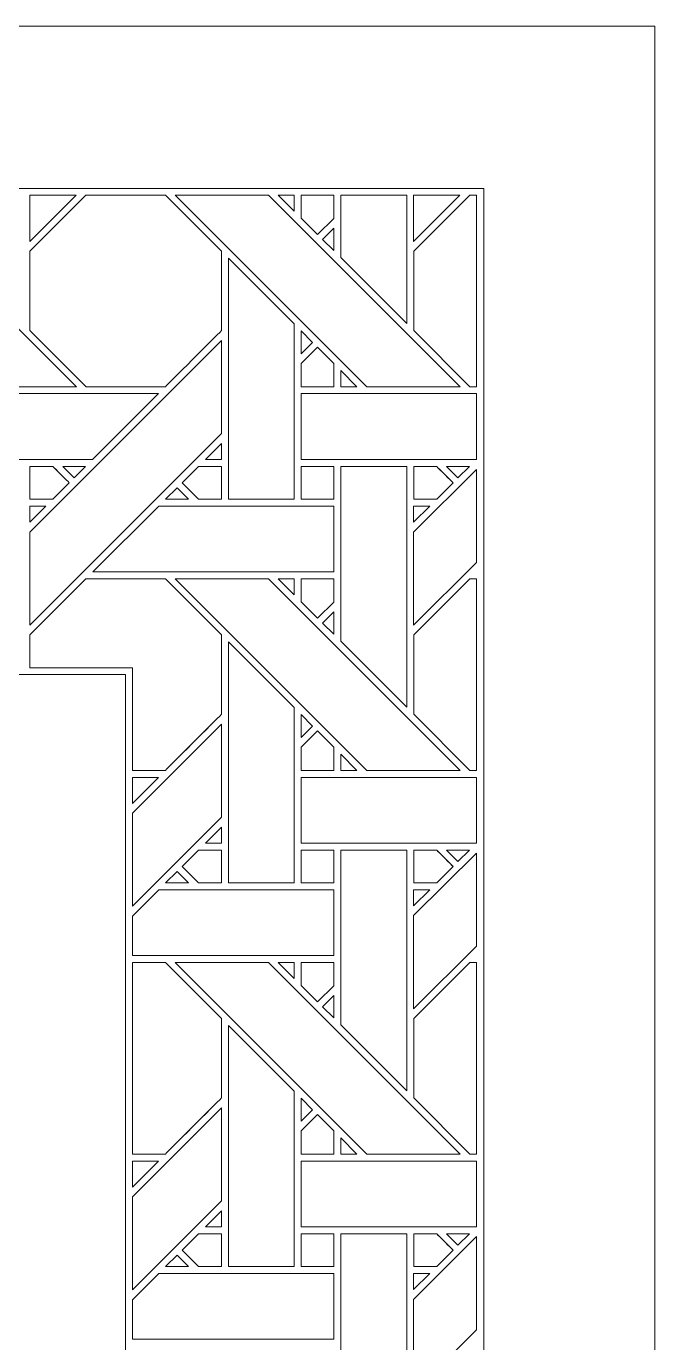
# Model space of a CAD drawing. Header units: inches. Extents: x 5.4 to 19.4, y 5.6 to 12.6.
# Drawn here: x 17.83 to 19.383, y 9.34 to 12.595 of the extents above; entities that cross this region are included whole.
import ezdxf

# ---------------------------------------------------------------- set-up
doc = ezdxf.new("R2010")
doc.units = ezdxf.units.IN
doc.header["$MEASUREMENT"] = 0
doc.layers.add('Design', color=7, linetype='Continuous', lineweight=0)

msp = doc.modelspace()

# ---------------------------------------------------------------- linework, layer by layer
at = {"layer": 'Design'}
for points, knots in [([(5.3829, 12.5948), (5.3829, 12.5948), (5.3829, 5.5948), (5.3829, 5.5948), (5.3829, 5.5948), (19.3829, 5.5948), (19.3829, 5.5948), (19.3829, 5.5948), (19.3829, 12.5948), (19.3829, 12.5948), (19.3829, 12.5948), (5.3829, 12.5948), (5.3829, 12.5948)], [0, 0, 0, 0, 1, 1, 1, 2, 2, 2, 3, 3, 3, 4, 4, 4, 4]), ([(5.8048, 12.1938), (5.8048, 12.1938), (5.8048, 5.9957), (5.8048, 5.9957), (5.8048, 5.9957), (18.9609, 5.9957), (18.9609, 5.9957), (18.9609, 5.9957), (18.9609, 12.1938), (18.9609, 12.1938), (18.9609, 12.1938), (5.8048, 12.1938), (5.8048, 12.1938)], [0, 0, 0, 0, 1, 1, 1, 2, 2, 2, 3, 3, 3, 4, 4, 4, 4]), ([(17.4798, 12.1773), (17.4798, 12.1773), (17.9534, 11.7036), (17.9534, 11.7036), (17.9534, 11.7036), (17.7224, 11.7036), (17.7224, 11.7036), (17.7224, 11.7036), (17.2488, 12.1773), (17.2488, 12.1773), (17.2488, 12.1773), (17.4798, 12.1773), (17.4798, 12.1773)], [0, 0, 0, 0, 1, 1, 1, 2, 2, 2, 3, 3, 3, 4, 4, 4, 4]), ([(17.8384, 12.0386), (17.8384, 12.0386), (17.9771, 12.1773), (17.9771, 12.1773), (17.9771, 12.1773), (18.1734, 12.1773), (18.1734, 12.1773), (18.1734, 12.1773), (18.3121, 12.0386), (18.3121, 12.0386), (18.3121, 12.0386), (18.3121, 11.8424), (18.3121, 11.8424), (18.2943, 11.8244), (18.1824, 11.7127), (18.1734, 11.7037), (18.1734, 11.7037), (17.9777, 11.7037), (17.9777, 11.7037), (17.9777, 11.7037), (17.8384, 11.8429), (17.8384, 11.8429), (17.8384, 11.8429), (17.8384, 12.0386), (17.8384, 12.0386)], [0, 0, 0, 0, 1, 1, 1, 2, 2, 2, 3, 3, 3, 4, 4, 4, 5, 5, 5, 6, 6, 6, 7, 7, 7, 8, 8, 8, 8]), ([(17.8384, 12.1773), (17.8384, 12.1773), (17.9528, 12.1773), (17.9528, 12.1773), (17.9528, 12.1773), (17.8384, 12.0629), (17.8384, 12.0629), (17.8384, 12.0629), (17.8384, 12.1773), (17.8384, 12.1773)], [0, 0, 0, 0, 1, 1, 1, 2, 2, 2, 3, 3, 3, 3]), ([(18.1734, 12.1773), (18.1734, 12.1773), (18.3121, 12.0386), (18.3121, 12.0386), (18.3121, 12.0386), (18.3121, 11.8424), (18.3121, 11.8424), (18.2943, 11.8244), (18.1824, 11.7127), (18.1734, 11.7037), (18.1734, 11.7037), (17.9777, 11.7037), (17.9777, 11.7037), (17.9777, 11.7037), (17.8384, 11.8429), (17.8384, 11.8429), (17.8384, 11.8429), (17.8384, 12.0386), (17.8384, 12.0386), (17.8384, 12.0386), (17.9771, 12.1773), (17.9771, 12.1773), (17.9771, 12.1773), (18.1734, 12.1773), (18.1734, 12.1773)], [0, 0, 0, 0, 1, 1, 1, 2, 2, 2, 3, 3, 3, 4, 4, 4, 5, 5, 5, 6, 6, 6, 7, 7, 7, 8, 8, 8, 8]), ([(18.4285, 12.1773), (18.4285, 12.1773), (18.9021, 11.7036), (18.9021, 11.7036), (18.9021, 11.7036), (18.6711, 11.7036), (18.6711, 11.7036), (18.6711, 11.7036), (18.1975, 12.1773), (18.1975, 12.1773), (18.1975, 12.1773), (18.4285, 12.1773), (18.4285, 12.1773)], [0, 0, 0, 0, 1, 1, 1, 2, 2, 2, 3, 3, 3, 4, 4, 4, 4]), ([(18.4921, 12.1773), (18.4921, 12.1773), (18.4921, 12.1374), (18.4921, 12.1374), (18.4921, 12.1374), (18.4526, 12.1773), (18.4526, 12.1773), (18.4526, 12.1773), (18.4921, 12.1773), (18.4921, 12.1773)], [0, 0, 0, 0, 1, 1, 1, 2, 2, 2, 3, 3, 3, 3]), ([(18.5093, 12.1773), (18.5093, 12.1773), (18.5896, 12.1773), (18.5896, 12.1773), (18.5896, 12.1773), (18.5896, 12.1197), (18.5896, 12.1197), (18.5896, 12.1197), (18.5496, 12.0798), (18.5496, 12.0798), (18.5496, 12.0798), (18.5093, 12.1201), (18.5093, 12.1201), (18.5093, 12.1201), (18.5093, 12.1773), (18.5093, 12.1773)], [0, 0, 0, 0, 1, 1, 1, 2, 2, 2, 3, 3, 3, 4, 4, 4, 5, 5, 5, 5]), ([(18.5093, 12.1773), (18.5093, 12.1773), (18.5896, 12.1773), (18.5896, 12.1773), (18.5896, 12.1773), (18.5896, 12.1197), (18.5896, 12.1197), (18.5896, 12.1197), (18.5496, 12.0798), (18.5496, 12.0798), (18.5496, 12.0798), (18.5093, 12.1201), (18.5093, 12.1201), (18.5093, 12.1201), (18.5093, 12.1773), (18.5093, 12.1773)], [0, 0, 0, 0, 1, 1, 1, 2, 2, 2, 3, 3, 3, 4, 4, 4, 5, 5, 5, 5]), ([(18.6071, 12.1773), (18.6071, 12.1773), (18.77, 12.1773), (18.77, 12.1773), (18.77, 12.1773), (18.77, 11.86), (18.77, 11.86), (18.77, 11.86), (18.6071, 12.0229), (18.6071, 12.0229), (18.6071, 12.0229), (18.6071, 12.1773), (18.6071, 12.1773)], [0, 0, 0, 0, 1, 1, 1, 2, 2, 2, 3, 3, 3, 4, 4, 4, 4]), ([(18.7871, 12.1773), (18.7871, 12.1773), (18.9015, 12.1773), (18.9015, 12.1773), (18.9015, 12.1773), (18.7871, 12.0629), (18.7871, 12.0629), (18.7871, 12.0629), (18.7871, 12.1773), (18.7871, 12.1773)], [0, 0, 0, 0, 1, 1, 1, 2, 2, 2, 3, 3, 3, 3]), ([(18.9421, 11.7037), (18.9421, 11.7037), (18.9264, 11.7037), (18.9264, 11.7037), (18.9264, 11.7037), (18.7872, 11.8429), (18.7872, 11.8429), (18.7872, 11.8429), (18.7872, 12.0386), (18.7872, 12.0386), (18.7872, 12.0386), (18.9259, 12.1773), (18.9259, 12.1773), (18.9259, 12.1773), (18.9421, 12.1773), (18.9421, 12.1773), (18.9421, 12.1773), (18.9421, 11.7037), (18.9421, 11.7037)], [0, 0, 0, 0, 1, 1, 1, 2, 2, 2, 3, 3, 3, 4, 4, 4, 5, 5, 5, 6, 6, 6, 6]), ([(18.9421, 11.7037), (18.9421, 11.7037), (18.9264, 11.7037), (18.9264, 11.7037), (18.9264, 11.7037), (18.7872, 11.8429), (18.7872, 11.8429), (18.7872, 11.8429), (18.7872, 12.0386), (18.7872, 12.0386), (18.7872, 12.0386), (18.9259, 12.1773), (18.9259, 12.1773), (18.9259, 12.1773), (18.9421, 12.1773), (18.9421, 12.1773), (18.9421, 12.1773), (18.9421, 11.7037), (18.9421, 11.7037)], [0, 0, 0, 0, 1, 1, 1, 2, 2, 2, 3, 3, 3, 4, 4, 4, 5, 5, 5, 6, 6, 6, 6]), ([(18.5895, 12.0954), (18.5895, 12.0954), (18.5895, 12.0403), (18.5895, 12.0403), (18.5895, 12.0403), (18.5618, 12.0676), (18.5618, 12.0676), (18.5618, 12.0676), (18.5895, 12.0954), (18.5895, 12.0954)], [0, 0, 0, 0, 1, 1, 1, 2, 2, 2, 3, 3, 3, 3]), ([(18.492, 11.4256), (18.492, 11.4256), (18.3292, 11.4256), (18.3292, 11.4256), (18.3292, 11.4256), (18.3292, 12.0215), (18.3292, 12.0215), (18.3292, 12.0215), (18.492, 11.8593), (18.492, 11.8593), (18.492, 11.8593), (18.492, 11.4256), (18.492, 11.4256)], [0, 0, 0, 0, 1, 1, 1, 2, 2, 2, 3, 3, 3, 4, 4, 4, 4]), ([(18.3121, 11.5879), (18.3121, 11.5879), (17.8384, 11.1142), (17.8384, 11.1142), (17.8384, 11.1142), (17.8384, 11.3443), (17.8384, 11.3443), (17.8384, 11.3443), (18.3121, 11.8179), (18.3121, 11.8179), (18.3121, 11.8179), (18.3121, 11.5879), (18.3121, 11.5879)], [0, 0, 0, 0, 1, 1, 1, 2, 2, 2, 3, 3, 3, 4, 4, 4, 4]), ([(18.5093, 11.7851), (18.5093, 11.7851), (18.5093, 11.8418), (18.5093, 11.8418), (18.5093, 11.8418), (18.5375, 11.8132), (18.5375, 11.8132), (18.5375, 11.8132), (18.5093, 11.7851), (18.5093, 11.7851)], [0, 0, 0, 0, 1, 1, 1, 2, 2, 2, 3, 3, 3, 3]), ([(18.59, 11.7034), (18.59, 11.7034), (18.5093, 11.7034), (18.5093, 11.7034), (18.5093, 11.7034), (18.5093, 11.7607), (18.5093, 11.7607), (18.5093, 11.7607), (18.5496, 11.801), (18.5496, 11.801), (18.5496, 11.801), (18.59, 11.7607), (18.59, 11.7607), (18.59, 11.7607), (18.59, 11.7034), (18.59, 11.7034)], [0, 0, 0, 0, 1, 1, 1, 2, 2, 2, 3, 3, 3, 4, 4, 4, 5, 5, 5, 5]), ([(18.5093, 11.7607), (18.5093, 11.7607), (18.5496, 11.801), (18.5496, 11.801), (18.5496, 11.801), (18.59, 11.7607), (18.59, 11.7607), (18.59, 11.7607), (18.59, 11.7034), (18.59, 11.7034), (18.59, 11.7034), (18.5093, 11.7034), (18.5093, 11.7034), (18.5093, 11.7034), (18.5093, 11.7607), (18.5093, 11.7607)], [0, 0, 0, 0, 1, 1, 1, 2, 2, 2, 3, 3, 3, 4, 4, 4, 5, 5, 5, 5]), ([(18.6469, 11.7036), (18.6469, 11.7036), (18.6072, 11.7036), (18.6072, 11.7036), (18.6072, 11.7036), (18.6072, 11.7434), (18.6072, 11.7434), (18.6072, 11.7434), (18.6469, 11.7036), (18.6469, 11.7036)], [0, 0, 0, 0, 1, 1, 1, 2, 2, 2, 3, 3, 3, 3]), ([(18.1563, 11.6864), (18.1563, 11.6864), (17.9935, 11.5237), (17.9935, 11.5237), (17.9935, 11.5237), (17.5605, 11.5237), (17.5605, 11.5237), (17.5605, 11.5237), (17.5605, 11.6864), (17.5605, 11.6864), (17.5605, 11.6864), (18.1563, 11.6864), (18.1563, 11.6864)], [0, 0, 0, 0, 1, 1, 1, 2, 2, 2, 3, 3, 3, 4, 4, 4, 4]), ([(18.9421, 11.5237), (18.9421, 11.5237), (18.5093, 11.5237), (18.5093, 11.5237), (18.5093, 11.5237), (18.5093, 11.6864), (18.5093, 11.6864), (18.5093, 11.6864), (18.9421, 11.6864), (18.9421, 11.6864), (18.9421, 11.6864), (18.9421, 11.5237), (18.9421, 11.5237)], [0, 0, 0, 0, 1, 1, 1, 2, 2, 2, 3, 3, 3, 4, 4, 4, 4]), ([(18.3121, 11.5237), (18.3121, 11.5237), (18.2723, 11.5237), (18.2723, 11.5237), (18.2723, 11.5237), (18.3121, 11.5635), (18.3121, 11.5635), (18.3121, 11.5635), (18.3121, 11.5237), (18.3121, 11.5237)], [0, 0, 0, 0, 1, 1, 1, 2, 2, 2, 3, 3, 3, 3]), ([(17.8384, 11.5064), (17.8384, 11.5064), (17.8955, 11.5064), (17.8955, 11.5064), (17.9006, 11.5013), (17.9314, 11.4705), (17.9358, 11.4661), (17.9358, 11.4661), (17.8954, 11.4257), (17.8954, 11.4257), (17.8954, 11.4257), (17.8384, 11.4257), (17.8384, 11.4257), (17.8384, 11.4257), (17.8384, 11.5064), (17.8384, 11.5064)], [0, 0, 0, 0, 1, 1, 1, 2, 2, 2, 3, 3, 3, 4, 4, 4, 5, 5, 5, 5]), ([(17.9358, 11.4661), (17.9358, 11.4661), (17.8954, 11.4257), (17.8954, 11.4257), (17.8954, 11.4257), (17.8384, 11.4257), (17.8384, 11.4257), (17.8384, 11.4257), (17.8384, 11.5064), (17.8384, 11.5064), (17.8384, 11.5064), (17.8955, 11.5064), (17.8955, 11.5064), (17.9008, 11.5011), (17.9316, 11.4703), (17.9358, 11.4661)], [0, 0, 0, 0, 1, 1, 1, 2, 2, 2, 3, 3, 3, 4, 4, 4, 5, 5, 5, 5]), ([(17.9198, 11.5064), (17.9198, 11.5064), (17.9763, 11.5064), (17.9763, 11.5064), (17.9763, 11.5064), (17.948, 11.4782), (17.948, 11.4782), (17.948, 11.4782), (17.9198, 11.5064), (17.9198, 11.5064)], [0, 0, 0, 0, 1, 1, 1, 2, 2, 2, 3, 3, 3, 3]), ([(18.3121, 11.4256), (18.3121, 11.4256), (18.255, 11.4256), (18.255, 11.4256), (18.255, 11.4256), (18.2146, 11.466), (18.2146, 11.466), (18.2146, 11.466), (18.2551, 11.5064), (18.2551, 11.5064), (18.2551, 11.5064), (18.3121, 11.5064), (18.3121, 11.5064), (18.3121, 11.5064), (18.3121, 11.4256), (18.3121, 11.4256)], [0, 0, 0, 0, 1, 1, 1, 2, 2, 2, 3, 3, 3, 4, 4, 4, 5, 5, 5, 5]), ([(18.2146, 11.466), (18.2146, 11.466), (18.2551, 11.5064), (18.2551, 11.5064), (18.2551, 11.5064), (18.3121, 11.5064), (18.3121, 11.5064), (18.3121, 11.5064), (18.3121, 11.4256), (18.3121, 11.4256), (18.3121, 11.4256), (18.255, 11.4256), (18.255, 11.4256), (18.255, 11.4256), (18.2146, 11.466), (18.2146, 11.466)], [0, 0, 0, 0, 1, 1, 1, 2, 2, 2, 3, 3, 3, 4, 4, 4, 5, 5, 5, 5]), ([(18.5093, 11.5064), (18.5093, 11.5064), (18.5896, 11.5064), (18.5896, 11.5064), (18.5896, 11.5064), (18.5896, 11.4256), (18.5896, 11.4256), (18.5896, 11.4256), (18.5093, 11.4256), (18.5093, 11.4256), (18.5093, 11.4256), (18.5093, 11.5064), (18.5093, 11.5064)], [0, 0, 0, 0, 1, 1, 1, 2, 2, 2, 3, 3, 3, 4, 4, 4, 4]), ([(18.5896, 11.4256), (18.5896, 11.4256), (18.5093, 11.4256), (18.5093, 11.4256), (18.5093, 11.4256), (18.5093, 11.5064), (18.5093, 11.5064), (18.5093, 11.5064), (18.5896, 11.5064), (18.5896, 11.5064), (18.5896, 11.5064), (18.5896, 11.4256), (18.5896, 11.4256)], [0, 0, 0, 0, 1, 1, 1, 2, 2, 2, 3, 3, 3, 4, 4, 4, 4]), ([(18.6071, 11.0742), (18.6071, 11.0742), (18.6071, 11.5064), (18.6071, 11.5064), (18.6071, 11.5064), (18.77, 11.5064), (18.77, 11.5064), (18.77, 11.5064), (18.77, 10.9113), (18.77, 10.9113), (18.77, 10.9113), (18.6071, 11.0742), (18.6071, 11.0742)], [0, 0, 0, 0, 1, 1, 1, 2, 2, 2, 3, 3, 3, 4, 4, 4, 4]), ([(18.9421, 11.2691), (18.9421, 11.2691), (18.7871, 11.1142), (18.7871, 11.1142), (18.7871, 11.1142), (18.7871, 11.3443), (18.7871, 11.3443), (18.7871, 11.3443), (18.9421, 11.4992), (18.9421, 11.4992), (18.9421, 11.4992), (18.9421, 11.2691), (18.9421, 11.2691)], [0, 0, 0, 0, 1, 1, 1, 2, 2, 2, 3, 3, 3, 4, 4, 4, 4]), ([(18.7872, 11.5064), (18.7872, 11.5064), (18.8442, 11.5064), (18.8442, 11.5064), (18.8494, 11.5013), (18.8801, 11.4705), (18.8846, 11.4661), (18.8846, 11.4661), (18.8441, 11.4257), (18.8441, 11.4257), (18.8441, 11.4257), (18.7872, 11.4257), (18.7872, 11.4257), (18.7872, 11.4257), (18.7872, 11.5064), (18.7872, 11.5064)], [0, 0, 0, 0, 1, 1, 1, 2, 2, 2, 3, 3, 3, 4, 4, 4, 5, 5, 5, 5]), ([(18.8846, 11.4661), (18.8846, 11.4661), (18.8441, 11.4257), (18.8441, 11.4257), (18.8441, 11.4257), (18.7872, 11.4257), (18.7872, 11.4257), (18.7872, 11.4257), (18.7872, 11.5064), (18.7872, 11.5064), (18.7872, 11.5064), (18.8442, 11.5064), (18.8442, 11.5064), (18.8496, 11.5011), (18.8804, 11.4703), (18.8846, 11.4661)], [0, 0, 0, 0, 1, 1, 1, 2, 2, 2, 3, 3, 3, 4, 4, 4, 5, 5, 5, 5]), ([(18.8686, 11.5064), (18.8686, 11.5064), (18.925, 11.5064), (18.925, 11.5064), (18.925, 11.5064), (18.8967, 11.4782), (18.8967, 11.4782), (18.8967, 11.4782), (18.8686, 11.5064), (18.8686, 11.5064)], [0, 0, 0, 0, 1, 1, 1, 2, 2, 2, 3, 3, 3, 3]), ([(18.2307, 11.4256), (18.2307, 11.4256), (18.1742, 11.4256), (18.1742, 11.4256), (18.1742, 11.4256), (18.2025, 11.4539), (18.2025, 11.4539), (18.2025, 11.4539), (18.2307, 11.4256), (18.2307, 11.4256)], [0, 0, 0, 0, 1, 1, 1, 2, 2, 2, 3, 3, 3, 3]), ([(17.8782, 11.4085), (17.8782, 11.4085), (17.8384, 11.3687), (17.8384, 11.3687), (17.8384, 11.3687), (17.8384, 11.4085), (17.8384, 11.4085), (17.8384, 11.4085), (17.8782, 11.4085), (17.8782, 11.4085)], [0, 0, 0, 0, 1, 1, 1, 2, 2, 2, 3, 3, 3, 3]), ([(18.5895, 11.4085), (18.5895, 11.4085), (18.5895, 11.2457), (18.5895, 11.2457), (18.5895, 11.2457), (17.9942, 11.2457), (17.9942, 11.2457), (17.9942, 11.2457), (18.1571, 11.4085), (18.1571, 11.4085), (18.1571, 11.4085), (18.5895, 11.4085), (18.5895, 11.4085)], [0, 0, 0, 0, 1, 1, 1, 2, 2, 2, 3, 3, 3, 4, 4, 4, 4]), ([(18.827, 11.4085), (18.827, 11.4085), (18.7871, 11.3687), (18.7871, 11.3687), (18.7871, 11.3687), (18.7871, 11.4085), (18.7871, 11.4085), (18.7871, 11.4085), (18.827, 11.4085), (18.827, 11.4085)], [0, 0, 0, 0, 1, 1, 1, 2, 2, 2, 3, 3, 3, 3]), ([(17.9771, 11.2285), (17.9771, 11.2285), (18.1734, 11.2285), (18.1734, 11.2285), (18.1734, 11.2285), (18.3121, 11.0898), (18.3121, 11.0898), (18.3121, 11.0898), (18.3121, 10.8936), (18.3121, 10.8936), (18.2943, 10.8757), (18.1824, 10.7639), (18.1734, 10.7549), (18.1734, 10.7549), (18.0919, 10.7549), (18.0919, 10.7549), (18.0919, 10.7549), (18.0919, 11.0084), (18.0919, 11.0084), (18.0919, 11.0084), (17.8384, 11.0084), (17.8384, 11.0084), (17.8384, 11.0084), (17.8384, 11.0898), (17.8384, 11.0898), (17.8384, 11.0898), (17.9771, 11.2285), (17.9771, 11.2285)], [0, 0, 0, 0, 1, 1, 1, 2, 2, 2, 3, 3, 3, 4, 4, 4, 5, 5, 5, 6, 6, 6, 7, 7, 7, 8, 8, 8, 9, 9, 9, 9]), ([(18.3121, 10.8936), (18.2945, 10.8759), (18.1825, 10.7641), (18.1734, 10.7549), (18.1734, 10.7549), (18.0919, 10.7549), (18.0919, 10.7549), (18.0919, 10.7549), (18.0919, 11.0084), (18.0919, 11.0084), (18.0919, 11.0084), (17.8384, 11.0084), (17.8384, 11.0084), (17.8384, 11.0084), (17.8384, 11.0898), (17.8384, 11.0898), (17.8384, 11.0898), (17.9771, 11.2285), (17.9771, 11.2285), (17.9771, 11.2285), (18.1734, 11.2285), (18.1734, 11.2285), (18.1734, 11.2285), (18.3121, 11.0898), (18.3121, 11.0898), (18.3121, 11.0898), (18.3121, 10.8936), (18.3121, 10.8936)], [0, 0, 0, 0, 1, 1, 1, 2, 2, 2, 3, 3, 3, 4, 4, 4, 5, 5, 5, 6, 6, 6, 7, 7, 7, 8, 8, 8, 9, 9, 9, 9]), ([(18.9021, 10.7549), (18.9021, 10.7549), (18.6711, 10.7549), (18.6711, 10.7549), (18.6711, 10.7549), (18.1975, 11.2285), (18.1975, 11.2285), (18.1975, 11.2285), (18.4285, 11.2285), (18.4285, 11.2285), (18.4285, 11.2285), (18.9021, 10.7549), (18.9021, 10.7549)], [0, 0, 0, 0, 1, 1, 1, 2, 2, 2, 3, 3, 3, 4, 4, 4, 4]), ([(18.4526, 11.2285), (18.4526, 11.2285), (18.4921, 11.2285), (18.4921, 11.2285), (18.4921, 11.2285), (18.4921, 11.1887), (18.4921, 11.1887), (18.4921, 11.1887), (18.4526, 11.2285), (18.4526, 11.2285)], [0, 0, 0, 0, 1, 1, 1, 2, 2, 2, 3, 3, 3, 3]), ([(18.5093, 11.2286), (18.5093, 11.2286), (18.5896, 11.2286), (18.5896, 11.2286), (18.5896, 11.2286), (18.5896, 11.171), (18.5896, 11.171), (18.5896, 11.171), (18.5496, 11.131), (18.5496, 11.131), (18.5496, 11.131), (18.5093, 11.1714), (18.5093, 11.1714), (18.5093, 11.1714), (18.5093, 11.2286), (18.5093, 11.2286)], [0, 0, 0, 0, 1, 1, 1, 2, 2, 2, 3, 3, 3, 4, 4, 4, 5, 5, 5, 5]), ([(18.5496, 11.131), (18.5496, 11.131), (18.5093, 11.1714), (18.5093, 11.1714), (18.5093, 11.1714), (18.5093, 11.2286), (18.5093, 11.2286), (18.5093, 11.2286), (18.5896, 11.2286), (18.5896, 11.2286), (18.5896, 11.2286), (18.5896, 11.171), (18.5896, 11.171), (18.5896, 11.171), (18.5496, 11.131), (18.5496, 11.131)], [0, 0, 0, 0, 1, 1, 1, 2, 2, 2, 3, 3, 3, 4, 4, 4, 5, 5, 5, 5]), ([(18.9421, 10.7549), (18.9421, 10.7549), (18.9264, 10.7549), (18.9264, 10.7549), (18.9264, 10.7549), (18.7872, 10.8942), (18.7872, 10.8942), (18.7872, 10.8942), (18.7872, 11.0898), (18.7872, 11.0898), (18.7872, 11.0898), (18.9259, 11.2285), (18.9259, 11.2285), (18.9259, 11.2285), (18.9421, 11.2285), (18.9421, 11.2285), (18.9421, 11.2285), (18.9421, 10.7549), (18.9421, 10.7549)], [0, 0, 0, 0, 1, 1, 1, 2, 2, 2, 3, 3, 3, 4, 4, 4, 5, 5, 5, 6, 6, 6, 6]), ([(18.9421, 10.7549), (18.9421, 10.7549), (18.9264, 10.7549), (18.9264, 10.7549), (18.9264, 10.7549), (18.7872, 10.8942), (18.7872, 10.8942), (18.7872, 10.8942), (18.7872, 11.0898), (18.7872, 11.0898), (18.7872, 11.0898), (18.9259, 11.2285), (18.9259, 11.2285), (18.9259, 11.2285), (18.9421, 11.2285), (18.9421, 11.2285), (18.9421, 11.2285), (18.9421, 10.7549), (18.9421, 10.7549)], [0, 0, 0, 0, 1, 1, 1, 2, 2, 2, 3, 3, 3, 4, 4, 4, 5, 5, 5, 6, 6, 6, 6]), ([(18.5895, 11.1467), (18.5895, 11.1467), (18.5895, 11.0915), (18.5895, 11.0915), (18.5895, 11.0915), (18.5618, 11.1189), (18.5618, 11.1189), (18.5618, 11.1189), (18.5895, 11.1467), (18.5895, 11.1467)], [0, 0, 0, 0, 1, 1, 1, 2, 2, 2, 3, 3, 3, 3]), ([(18.492, 10.4769), (18.492, 10.4769), (18.3292, 10.4769), (18.3292, 10.4769), (18.3292, 10.4769), (18.3292, 11.0727), (18.3292, 11.0727), (18.3292, 11.0727), (18.492, 10.9106), (18.492, 10.9106), (18.492, 10.9106), (18.492, 10.4769), (18.492, 10.4769)], [0, 0, 0, 0, 1, 1, 1, 2, 2, 2, 3, 3, 3, 4, 4, 4, 4]), ([(6.6905, 7.1978), (6.6905, 7.1978), (6.6905, 10.9917), (6.6905, 10.9917), (6.6905, 10.9917), (18.0752, 10.9917), (18.0752, 10.9917), (18.0752, 10.9917), (18.0752, 7.1978), (18.0752, 7.1978), (18.0752, 7.1978), (6.6905, 7.1978), (6.6905, 7.1978)], [0, 0, 0, 0, 1, 1, 1, 2, 2, 2, 3, 3, 3, 4, 4, 4, 4]), ([(18.5093, 10.8363), (18.5093, 10.8363), (18.5093, 10.8931), (18.5093, 10.8931), (18.5093, 10.8931), (18.5375, 10.8645), (18.5375, 10.8645), (18.5375, 10.8645), (18.5093, 10.8363), (18.5093, 10.8363)], [0, 0, 0, 0, 1, 1, 1, 2, 2, 2, 3, 3, 3, 3]), ([(18.0919, 10.649), (18.0919, 10.649), (18.3121, 10.8692), (18.3121, 10.8692), (18.3121, 10.8692), (18.3121, 10.6391), (18.3121, 10.6391), (18.3121, 10.6391), (18.0919, 10.419), (18.0919, 10.419), (18.0919, 10.419), (18.0919, 10.649), (18.0919, 10.649)], [0, 0, 0, 0, 1, 1, 1, 2, 2, 2, 3, 3, 3, 4, 4, 4, 4]), ([(18.59, 10.7547), (18.59, 10.7547), (18.5093, 10.7547), (18.5093, 10.7547), (18.5093, 10.7547), (18.5093, 10.812), (18.5093, 10.812), (18.5093, 10.812), (18.5496, 10.8523), (18.5496, 10.8523), (18.5496, 10.8523), (18.59, 10.812), (18.59, 10.812), (18.59, 10.812), (18.59, 10.7547), (18.59, 10.7547)], [0, 0, 0, 0, 1, 1, 1, 2, 2, 2, 3, 3, 3, 4, 4, 4, 5, 5, 5, 5]), ([(18.5093, 10.812), (18.5093, 10.812), (18.5496, 10.8523), (18.5496, 10.8523), (18.5496, 10.8523), (18.59, 10.812), (18.59, 10.812), (18.59, 10.812), (18.59, 10.7547), (18.59, 10.7547), (18.59, 10.7547), (18.5093, 10.7547), (18.5093, 10.7547), (18.5093, 10.7547), (18.5093, 10.812), (18.5093, 10.812)], [0, 0, 0, 0, 1, 1, 1, 2, 2, 2, 3, 3, 3, 4, 4, 4, 5, 5, 5, 5]), ([(18.6469, 10.7549), (18.6469, 10.7549), (18.6072, 10.7549), (18.6072, 10.7549), (18.6072, 10.7549), (18.6072, 10.7947), (18.6072, 10.7947), (18.6072, 10.7947), (18.6469, 10.7549), (18.6469, 10.7549)], [0, 0, 0, 0, 1, 1, 1, 2, 2, 2, 3, 3, 3, 3]), ([(18.0919, 10.7376), (18.0919, 10.7376), (18.1563, 10.7376), (18.1563, 10.7376), (18.1563, 10.7376), (18.0919, 10.6733), (18.0919, 10.6733), (18.0919, 10.6733), (18.0919, 10.7376), (18.0919, 10.7376)], [0, 0, 0, 0, 1, 1, 1, 2, 2, 2, 3, 3, 3, 3]), ([(18.9421, 10.5749), (18.9421, 10.5749), (18.5093, 10.5749), (18.5093, 10.5749), (18.5093, 10.5749), (18.5093, 10.7376), (18.5093, 10.7376), (18.5093, 10.7376), (18.9421, 10.7376), (18.9421, 10.7376), (18.9421, 10.7376), (18.9421, 10.5749), (18.9421, 10.5749)], [0, 0, 0, 0, 1, 1, 1, 2, 2, 2, 3, 3, 3, 4, 4, 4, 4]), ([(18.3121, 10.6147), (18.3121, 10.6147), (18.3121, 10.575), (18.3121, 10.575), (18.3121, 10.575), (18.2723, 10.575), (18.2723, 10.575), (18.2723, 10.575), (18.3121, 10.6147), (18.3121, 10.6147)], [0, 0, 0, 0, 1, 1, 1, 2, 2, 2, 3, 3, 3, 3]), ([(18.3121, 10.4769), (18.3121, 10.4769), (18.255, 10.4769), (18.255, 10.4769), (18.255, 10.4769), (18.2146, 10.5173), (18.2146, 10.5173), (18.2146, 10.5173), (18.2551, 10.5577), (18.2551, 10.5577), (18.2551, 10.5577), (18.3121, 10.5577), (18.3121, 10.5577), (18.3121, 10.5577), (18.3121, 10.4769), (18.3121, 10.4769)], [0, 0, 0, 0, 1, 1, 1, 2, 2, 2, 3, 3, 3, 4, 4, 4, 5, 5, 5, 5]), ([(18.2146, 10.5173), (18.2146, 10.5173), (18.2551, 10.5577), (18.2551, 10.5577), (18.2551, 10.5577), (18.3121, 10.5577), (18.3121, 10.5577), (18.3121, 10.5577), (18.3121, 10.4769), (18.3121, 10.4769), (18.3121, 10.4769), (18.255, 10.4769), (18.255, 10.4769), (18.255, 10.4769), (18.2146, 10.5173), (18.2146, 10.5173)], [0, 0, 0, 0, 1, 1, 1, 2, 2, 2, 3, 3, 3, 4, 4, 4, 5, 5, 5, 5]), ([(18.5093, 10.5577), (18.5093, 10.5577), (18.5896, 10.5577), (18.5896, 10.5577), (18.5896, 10.5577), (18.5896, 10.4769), (18.5896, 10.4769), (18.5896, 10.4769), (18.5093, 10.4769), (18.5093, 10.4769), (18.5093, 10.4769), (18.5093, 10.5577), (18.5093, 10.5577)], [0, 0, 0, 0, 1, 1, 1, 2, 2, 2, 3, 3, 3, 4, 4, 4, 4]), ([(18.5896, 10.4769), (18.5896, 10.4769), (18.5093, 10.4769), (18.5093, 10.4769), (18.5093, 10.4769), (18.5093, 10.5577), (18.5093, 10.5577), (18.5093, 10.5577), (18.5896, 10.5577), (18.5896, 10.5577), (18.5896, 10.5577), (18.5896, 10.4769), (18.5896, 10.4769)], [0, 0, 0, 0, 1, 1, 1, 2, 2, 2, 3, 3, 3, 4, 4, 4, 4]), ([(18.6071, 10.1255), (18.6071, 10.1255), (18.6071, 10.5577), (18.6071, 10.5577), (18.6071, 10.5577), (18.77, 10.5577), (18.77, 10.5577), (18.77, 10.5577), (18.77, 9.9626), (18.77, 9.9626), (18.77, 9.9626), (18.6071, 10.1255), (18.6071, 10.1255)], [0, 0, 0, 0, 1, 1, 1, 2, 2, 2, 3, 3, 3, 4, 4, 4, 4]), ([(18.9421, 10.3204), (18.9421, 10.3204), (18.7871, 10.1655), (18.7871, 10.1655), (18.7871, 10.1655), (18.7871, 10.3956), (18.7871, 10.3956), (18.7871, 10.3956), (18.9421, 10.5505), (18.9421, 10.5505), (18.9421, 10.5505), (18.9421, 10.3204), (18.9421, 10.3204)], [0, 0, 0, 0, 1, 1, 1, 2, 2, 2, 3, 3, 3, 4, 4, 4, 4]), ([(18.7872, 10.5577), (18.7872, 10.5577), (18.8442, 10.5577), (18.8442, 10.5577), (18.8494, 10.5526), (18.8801, 10.5218), (18.8846, 10.5173), (18.8846, 10.5173), (18.8442, 10.4769), (18.8442, 10.4769), (18.8442, 10.4769), (18.7872, 10.4769), (18.7872, 10.4769), (18.7872, 10.4769), (18.7872, 10.5577), (18.7872, 10.5577)], [0, 0, 0, 0, 1, 1, 1, 2, 2, 2, 3, 3, 3, 4, 4, 4, 5, 5, 5, 5]), ([(18.8846, 10.5173), (18.8846, 10.5173), (18.8442, 10.4769), (18.8442, 10.4769), (18.8442, 10.4769), (18.7872, 10.4769), (18.7872, 10.4769), (18.7872, 10.4769), (18.7872, 10.5577), (18.7872, 10.5577), (18.7872, 10.5577), (18.8442, 10.5577), (18.8442, 10.5577), (18.8496, 10.5524), (18.8804, 10.5215), (18.8846, 10.5173)], [0, 0, 0, 0, 1, 1, 1, 2, 2, 2, 3, 3, 3, 4, 4, 4, 5, 5, 5, 5]), ([(18.8686, 10.5577), (18.8686, 10.5577), (18.925, 10.5577), (18.925, 10.5577), (18.925, 10.5577), (18.8967, 10.5295), (18.8967, 10.5295), (18.8967, 10.5295), (18.8686, 10.5577), (18.8686, 10.5577)], [0, 0, 0, 0, 1, 1, 1, 2, 2, 2, 3, 3, 3, 3]), ([(18.2025, 10.5052), (18.2025, 10.5052), (18.2307, 10.4769), (18.2307, 10.4769), (18.2307, 10.4769), (18.1742, 10.4769), (18.1742, 10.4769), (18.1742, 10.4769), (18.2025, 10.5052), (18.2025, 10.5052)], [0, 0, 0, 0, 1, 1, 1, 2, 2, 2, 3, 3, 3, 3]), ([(18.5895, 10.4598), (18.5895, 10.4598), (18.5895, 10.297), (18.5895, 10.297), (18.5895, 10.297), (18.0919, 10.297), (18.0919, 10.297), (18.0919, 10.297), (18.0919, 10.3946), (18.0919, 10.3946), (18.0919, 10.3946), (18.1571, 10.4598), (18.1571, 10.4598), (18.1571, 10.4598), (18.5895, 10.4598), (18.5895, 10.4598)], [0, 0, 0, 0, 1, 1, 1, 2, 2, 2, 3, 3, 3, 4, 4, 4, 5, 5, 5, 5]), ([(18.827, 10.4598), (18.827, 10.4598), (18.7871, 10.4199), (18.7871, 10.4199), (18.7871, 10.4199), (18.7871, 10.4598), (18.7871, 10.4598), (18.7871, 10.4598), (18.827, 10.4598), (18.827, 10.4598)], [0, 0, 0, 0, 1, 1, 1, 2, 2, 2, 3, 3, 3, 3]), ([(18.1734, 9.8062), (18.1734, 9.8062), (18.0919, 9.8062), (18.0919, 9.8062), (18.0919, 9.8062), (18.0919, 10.2798), (18.0919, 10.2798), (18.0919, 10.2798), (18.1734, 10.2798), (18.1734, 10.2798), (18.1734, 10.2798), (18.3121, 10.1411), (18.3121, 10.1411), (18.3121, 10.1411), (18.3121, 9.9449), (18.3121, 9.9449), (18.2943, 9.9269), (18.1824, 9.8152), (18.1734, 9.8062)], [0, 0, 0, 0, 1, 1, 1, 2, 2, 2, 3, 3, 3, 4, 4, 4, 5, 5, 5, 6, 6, 6, 6]), ([(18.3121, 9.9449), (18.2945, 9.9271), (18.1825, 9.8154), (18.1734, 9.8062), (18.1734, 9.8062), (18.0919, 9.8062), (18.0919, 9.8062), (18.0919, 9.8062), (18.0919, 10.2798), (18.0919, 10.2798), (18.0919, 10.2798), (18.1734, 10.2798), (18.1734, 10.2798), (18.1734, 10.2798), (18.3121, 10.1411), (18.3121, 10.1411), (18.3121, 10.1411), (18.3121, 9.9449), (18.3121, 9.9449)], [0, 0, 0, 0, 1, 1, 1, 2, 2, 2, 3, 3, 3, 4, 4, 4, 5, 5, 5, 6, 6, 6, 6]), ([(18.9021, 9.8062), (18.9021, 9.8062), (18.6711, 9.8062), (18.6711, 9.8062), (18.6711, 9.8062), (18.1975, 10.2798), (18.1975, 10.2798), (18.1975, 10.2798), (18.4285, 10.2798), (18.4285, 10.2798), (18.4285, 10.2798), (18.9021, 9.8062), (18.9021, 9.8062)], [0, 0, 0, 0, 1, 1, 1, 2, 2, 2, 3, 3, 3, 4, 4, 4, 4]), ([(18.4526, 10.2798), (18.4526, 10.2798), (18.4921, 10.2798), (18.4921, 10.2798), (18.4921, 10.2798), (18.4921, 10.24), (18.4921, 10.24), (18.4921, 10.24), (18.4526, 10.2798), (18.4526, 10.2798)], [0, 0, 0, 0, 1, 1, 1, 2, 2, 2, 3, 3, 3, 3]), ([(18.5093, 10.2798), (18.5093, 10.2798), (18.5896, 10.2798), (18.5896, 10.2798), (18.5896, 10.2798), (18.5896, 10.2222), (18.5896, 10.2222), (18.5896, 10.2222), (18.5496, 10.1823), (18.5496, 10.1823), (18.5496, 10.1823), (18.5093, 10.2226), (18.5093, 10.2226), (18.5093, 10.2226), (18.5093, 10.2798), (18.5093, 10.2798)], [0, 0, 0, 0, 1, 1, 1, 2, 2, 2, 3, 3, 3, 4, 4, 4, 5, 5, 5, 5]), ([(18.5496, 10.1823), (18.5496, 10.1823), (18.5093, 10.2226), (18.5093, 10.2226), (18.5093, 10.2226), (18.5093, 10.2798), (18.5093, 10.2798), (18.5093, 10.2798), (18.5896, 10.2798), (18.5896, 10.2798), (18.5896, 10.2798), (18.5896, 10.2222), (18.5896, 10.2222), (18.5896, 10.2222), (18.5496, 10.1823), (18.5496, 10.1823)], [0, 0, 0, 0, 1, 1, 1, 2, 2, 2, 3, 3, 3, 4, 4, 4, 5, 5, 5, 5]), ([(18.9421, 9.8062), (18.9421, 9.8062), (18.9264, 9.8062), (18.9264, 9.8062), (18.9264, 9.8062), (18.7872, 9.9454), (18.7872, 9.9454), (18.7872, 9.9454), (18.7872, 10.1411), (18.7872, 10.1411), (18.7872, 10.1411), (18.9259, 10.2798), (18.9259, 10.2798), (18.9259, 10.2798), (18.9421, 10.2798), (18.9421, 10.2798), (18.9421, 10.2798), (18.9421, 9.8062), (18.9421, 9.8062)], [0, 0, 0, 0, 1, 1, 1, 2, 2, 2, 3, 3, 3, 4, 4, 4, 5, 5, 5, 6, 6, 6, 6]), ([(18.9421, 9.8062), (18.9421, 9.8062), (18.9264, 9.8062), (18.9264, 9.8062), (18.9264, 9.8062), (18.7872, 9.9454), (18.7872, 9.9454), (18.7872, 9.9454), (18.7872, 10.1411), (18.7872, 10.1411), (18.7872, 10.1411), (18.9259, 10.2798), (18.9259, 10.2798), (18.9259, 10.2798), (18.9421, 10.2798), (18.9421, 10.2798), (18.9421, 10.2798), (18.9421, 9.8062), (18.9421, 9.8062)], [0, 0, 0, 0, 1, 1, 1, 2, 2, 2, 3, 3, 3, 4, 4, 4, 5, 5, 5, 6, 6, 6, 6]), ([(18.5895, 10.198), (18.5895, 10.198), (18.5895, 10.1428), (18.5895, 10.1428), (18.5895, 10.1428), (18.5618, 10.1702), (18.5618, 10.1702), (18.5618, 10.1702), (18.5895, 10.198), (18.5895, 10.198)], [0, 0, 0, 0, 1, 1, 1, 2, 2, 2, 3, 3, 3, 3]), ([(18.492, 9.5282), (18.492, 9.5282), (18.3292, 9.5282), (18.3292, 9.5282), (18.3292, 9.5282), (18.3292, 10.124), (18.3292, 10.124), (18.3292, 10.124), (18.492, 9.9619), (18.492, 9.9619), (18.492, 9.9619), (18.492, 9.5282), (18.492, 9.5282)], [0, 0, 0, 0, 1, 1, 1, 2, 2, 2, 3, 3, 3, 4, 4, 4, 4]), ([(18.5093, 9.8876), (18.5093, 9.8876), (18.5093, 9.9444), (18.5093, 9.9444), (18.5093, 9.9444), (18.5375, 9.9158), (18.5375, 9.9158), (18.5375, 9.9158), (18.5093, 9.8876), (18.5093, 9.8876)], [0, 0, 0, 0, 1, 1, 1, 2, 2, 2, 3, 3, 3, 3]), ([(18.0919, 9.7003), (18.0919, 9.7003), (18.3121, 9.9204), (18.3121, 9.9204), (18.3121, 9.9204), (18.3121, 9.6904), (18.3121, 9.6904), (18.3121, 9.6904), (18.0919, 9.4702), (18.0919, 9.4702), (18.0919, 9.4702), (18.0919, 9.7003), (18.0919, 9.7003)], [0, 0, 0, 0, 1, 1, 1, 2, 2, 2, 3, 3, 3, 4, 4, 4, 4]), ([(18.59, 9.8059), (18.59, 9.8059), (18.5093, 9.8059), (18.5093, 9.8059), (18.5093, 9.8059), (18.5093, 9.8632), (18.5093, 9.8632), (18.5093, 9.8632), (18.5496, 9.9036), (18.5496, 9.9036), (18.5496, 9.9036), (18.59, 9.8632), (18.59, 9.8632), (18.59, 9.8632), (18.59, 9.8059), (18.59, 9.8059)], [0, 0, 0, 0, 1, 1, 1, 2, 2, 2, 3, 3, 3, 4, 4, 4, 5, 5, 5, 5]), ([(18.5093, 9.8632), (18.5093, 9.8632), (18.5496, 9.9036), (18.5496, 9.9036), (18.5496, 9.9036), (18.59, 9.8632), (18.59, 9.8632), (18.59, 9.8632), (18.59, 9.8059), (18.59, 9.8059), (18.59, 9.8059), (18.5093, 9.8059), (18.5093, 9.8059), (18.5093, 9.8059), (18.5093, 9.8632), (18.5093, 9.8632)], [0, 0, 0, 0, 1, 1, 1, 2, 2, 2, 3, 3, 3, 4, 4, 4, 5, 5, 5, 5]), ([(18.6469, 9.8062), (18.6469, 9.8062), (18.6072, 9.8062), (18.6072, 9.8062), (18.6072, 9.8062), (18.6072, 9.846), (18.6072, 9.846), (18.6072, 9.846), (18.6469, 9.8062), (18.6469, 9.8062)], [0, 0, 0, 0, 1, 1, 1, 2, 2, 2, 3, 3, 3, 3]), ([(18.0919, 9.7889), (18.0919, 9.7889), (18.1563, 9.7889), (18.1563, 9.7889), (18.1563, 9.7889), (18.0919, 9.7246), (18.0919, 9.7246), (18.0919, 9.7246), (18.0919, 9.7889), (18.0919, 9.7889)], [0, 0, 0, 0, 1, 1, 1, 2, 2, 2, 3, 3, 3, 3]), ([(18.9421, 9.6262), (18.9421, 9.6262), (18.5093, 9.6262), (18.5093, 9.6262), (18.5093, 9.6262), (18.5093, 9.7889), (18.5093, 9.7889), (18.5093, 9.7889), (18.9421, 9.7889), (18.9421, 9.7889), (18.9421, 9.7889), (18.9421, 9.6262), (18.9421, 9.6262)], [0, 0, 0, 0, 1, 1, 1, 2, 2, 2, 3, 3, 3, 4, 4, 4, 4]), ([(18.3121, 9.666), (18.3121, 9.666), (18.3121, 9.6262), (18.3121, 9.6262), (18.3121, 9.6262), (18.2723, 9.6262), (18.2723, 9.6262), (18.2723, 9.6262), (18.3121, 9.666), (18.3121, 9.666)], [0, 0, 0, 0, 1, 1, 1, 2, 2, 2, 3, 3, 3, 3]), ([(18.3121, 9.5282), (18.3121, 9.5282), (18.255, 9.5282), (18.255, 9.5282), (18.255, 9.5282), (18.2146, 9.5686), (18.2146, 9.5686), (18.2146, 9.5686), (18.2551, 9.609), (18.2551, 9.609), (18.2551, 9.609), (18.3121, 9.609), (18.3121, 9.609), (18.3121, 9.609), (18.3121, 9.5282), (18.3121, 9.5282)], [0, 0, 0, 0, 1, 1, 1, 2, 2, 2, 3, 3, 3, 4, 4, 4, 5, 5, 5, 5]), ([(18.2146, 9.5686), (18.2146, 9.5686), (18.2551, 9.609), (18.2551, 9.609), (18.2551, 9.609), (18.3121, 9.609), (18.3121, 9.609), (18.3121, 9.609), (18.3121, 9.5282), (18.3121, 9.5282), (18.3121, 9.5282), (18.255, 9.5282), (18.255, 9.5282), (18.255, 9.5282), (18.2146, 9.5686), (18.2146, 9.5686)], [0, 0, 0, 0, 1, 1, 1, 2, 2, 2, 3, 3, 3, 4, 4, 4, 5, 5, 5, 5]), ([(18.5093, 9.609), (18.5093, 9.609), (18.5896, 9.609), (18.5896, 9.609), (18.5896, 9.609), (18.5896, 9.5282), (18.5896, 9.5282), (18.5896, 9.5282), (18.5093, 9.5282), (18.5093, 9.5282), (18.5093, 9.5282), (18.5093, 9.609), (18.5093, 9.609)], [0, 0, 0, 0, 1, 1, 1, 2, 2, 2, 3, 3, 3, 4, 4, 4, 4]), ([(18.5896, 9.5282), (18.5896, 9.5282), (18.5093, 9.5282), (18.5093, 9.5282), (18.5093, 9.5282), (18.5093, 9.609), (18.5093, 9.609), (18.5093, 9.609), (18.5896, 9.609), (18.5896, 9.609), (18.5896, 9.609), (18.5896, 9.5282), (18.5896, 9.5282)], [0, 0, 0, 0, 1, 1, 1, 2, 2, 2, 3, 3, 3, 4, 4, 4, 4]), ([(18.6071, 9.1768), (18.6071, 9.1768), (18.6071, 9.609), (18.6071, 9.609), (18.6071, 9.609), (18.77, 9.609), (18.77, 9.609), (18.77, 9.609), (18.77, 9.0138), (18.77, 9.0138), (18.77, 9.0138), (18.6071, 9.1768), (18.6071, 9.1768)], [0, 0, 0, 0, 1, 1, 1, 2, 2, 2, 3, 3, 3, 4, 4, 4, 4]), ([(18.7872, 9.609), (18.7872, 9.609), (18.8442, 9.609), (18.8442, 9.609), (18.8494, 9.6038), (18.8801, 9.573), (18.8846, 9.5686), (18.8846, 9.5686), (18.8442, 9.5282), (18.8442, 9.5282), (18.8442, 9.5282), (18.7872, 9.5282), (18.7872, 9.5282), (18.7872, 9.5282), (18.7872, 9.609), (18.7872, 9.609)], [0, 0, 0, 0, 1, 1, 1, 2, 2, 2, 3, 3, 3, 4, 4, 4, 5, 5, 5, 5]), ([(18.8846, 9.5686), (18.8846, 9.5686), (18.8442, 9.5282), (18.8442, 9.5282), (18.8442, 9.5282), (18.7872, 9.5282), (18.7872, 9.5282), (18.7872, 9.5282), (18.7872, 9.609), (18.7872, 9.609), (18.7872, 9.609), (18.8442, 9.609), (18.8442, 9.609), (18.8496, 9.6036), (18.8804, 9.5728), (18.8846, 9.5686)], [0, 0, 0, 0, 1, 1, 1, 2, 2, 2, 3, 3, 3, 4, 4, 4, 5, 5, 5, 5]), ([(18.8686, 9.609), (18.8686, 9.609), (18.925, 9.609), (18.925, 9.609), (18.925, 9.609), (18.8967, 9.5808), (18.8967, 9.5808), (18.8967, 9.5808), (18.8686, 9.609), (18.8686, 9.609)], [0, 0, 0, 0, 1, 1, 1, 2, 2, 2, 3, 3, 3, 3]), ([(18.9421, 9.3717), (18.9421, 9.3717), (18.7871, 9.2167), (18.7871, 9.2167), (18.7871, 9.2167), (18.7871, 9.4468), (18.7871, 9.4468), (18.7871, 9.4468), (18.9421, 9.6018), (18.9421, 9.6018), (18.9421, 9.6018), (18.9421, 9.3717), (18.9421, 9.3717)], [0, 0, 0, 0, 1, 1, 1, 2, 2, 2, 3, 3, 3, 4, 4, 4, 4]), ([(18.2025, 9.5564), (18.2025, 9.5564), (18.2307, 9.5282), (18.2307, 9.5282), (18.2307, 9.5282), (18.1742, 9.5282), (18.1742, 9.5282), (18.1742, 9.5282), (18.2025, 9.5564), (18.2025, 9.5564)], [0, 0, 0, 0, 1, 1, 1, 2, 2, 2, 3, 3, 3, 3]), ([(18.5895, 9.511), (18.5895, 9.511), (18.5895, 9.3482), (18.5895, 9.3482), (18.5895, 9.3482), (18.0919, 9.3482), (18.0919, 9.3482), (18.0919, 9.3482), (18.0919, 9.4459), (18.0919, 9.4459), (18.0919, 9.4459), (18.1571, 9.511), (18.1571, 9.511), (18.1571, 9.511), (18.5895, 9.511), (18.5895, 9.511)], [0, 0, 0, 0, 1, 1, 1, 2, 2, 2, 3, 3, 3, 4, 4, 4, 5, 5, 5, 5]), ([(18.827, 9.511), (18.827, 9.511), (18.7871, 9.4712), (18.7871, 9.4712), (18.7871, 9.4712), (18.7871, 9.511), (18.7871, 9.511), (18.7871, 9.511), (18.827, 9.511), (18.827, 9.511)], [0, 0, 0, 0, 1, 1, 1, 2, 2, 2, 3, 3, 3, 3])]:
    msp.add_open_spline(points, degree=3, knots=knots, dxfattribs=at)

doc.saveas('drawing.dxf')
